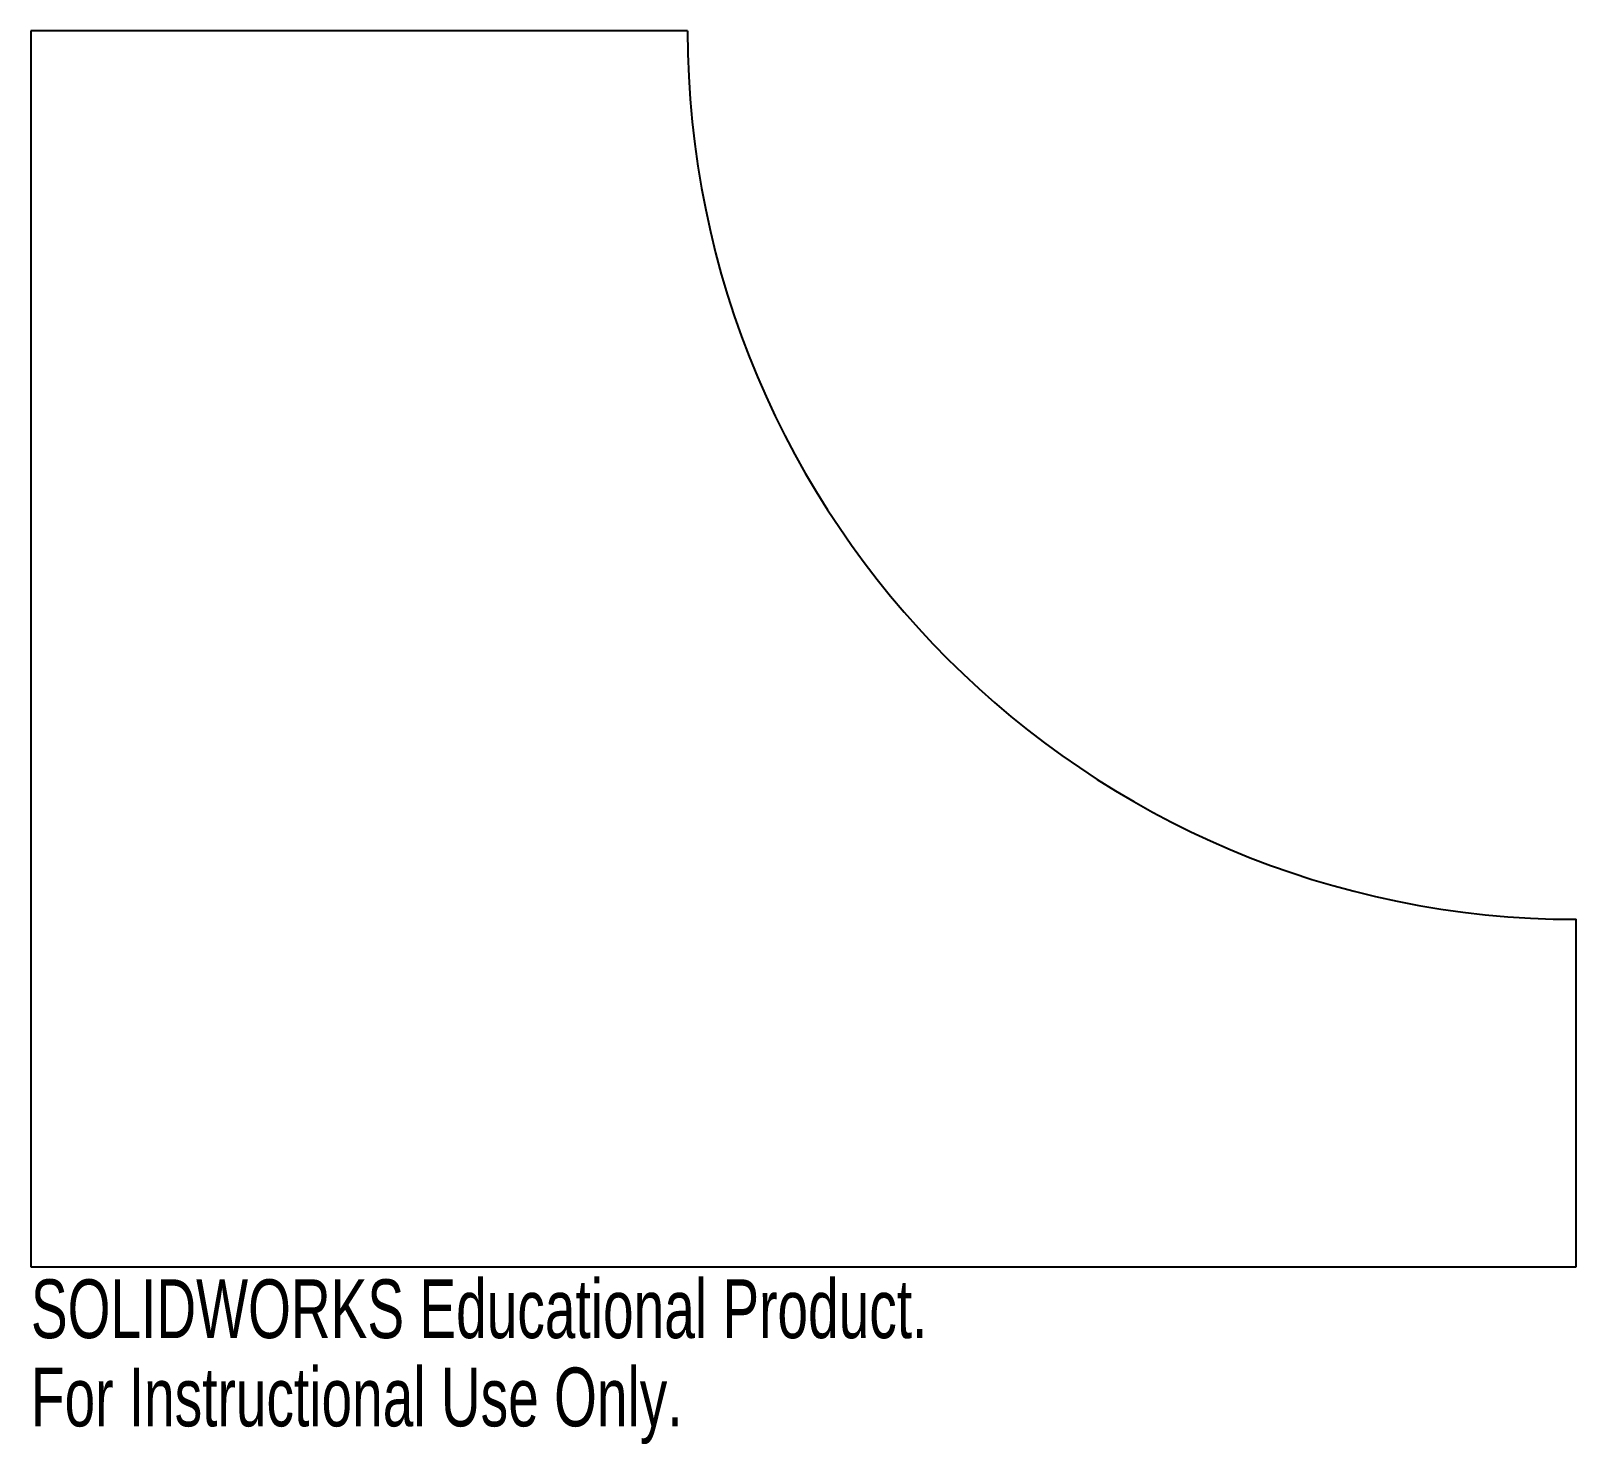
# Model space of a CAD drawing. Header units: inches. Extents: x -1.12 to 3.88, y -9.44 to -4.87.
import ezdxf

# ---------------------------------------------------------------- set-up
doc = ezdxf.new("R2010")
doc.units = ezdxf.units.IN
doc.header["$MEASUREMENT"] = 0
doc.styles.add('SLDTEXTSTYLE0', font='TXT', dxfattribs={"width": 0.7})

msp = doc.modelspace()

# ---------------------------------------------------------------- linework, layer by layer
at = {"color": 7, "linetype": 'Continuous', "lineweight": 25}
for p, q in [((1.0002, -4.8673), (-1.1248, -4.8673)), ((-1.1248, -4.8673), (-1.1248, -8.8673)), ((3.8752, -8.8673), (3.8752, -7.7423)), ((-1.1248, -8.8673), (3.8752, -8.8673))]:
    msp.add_line(p, q, dxfattribs=at)
msp.add_arc((3.8752, -4.8673), 2.875, 180, 270, dxfattribs=at)

# ---------------------------------------------------------------- texts
at = {"color": 7, "linetype": 'Continuous', "char_height": 0.1903, "attachment_point": 1, "style": 'SLDTEXTSTYLE0'}
for s, insert in [('SOLIDWORKS Educational Product.', (-1.1248, -8.9075)), ('For Instructional Use Only.', (-1.1248, -9.1929))]:
    msp.add_mtext(s, dxfattribs=dict(at, insert=insert))

doc.saveas('drawing.dxf')
